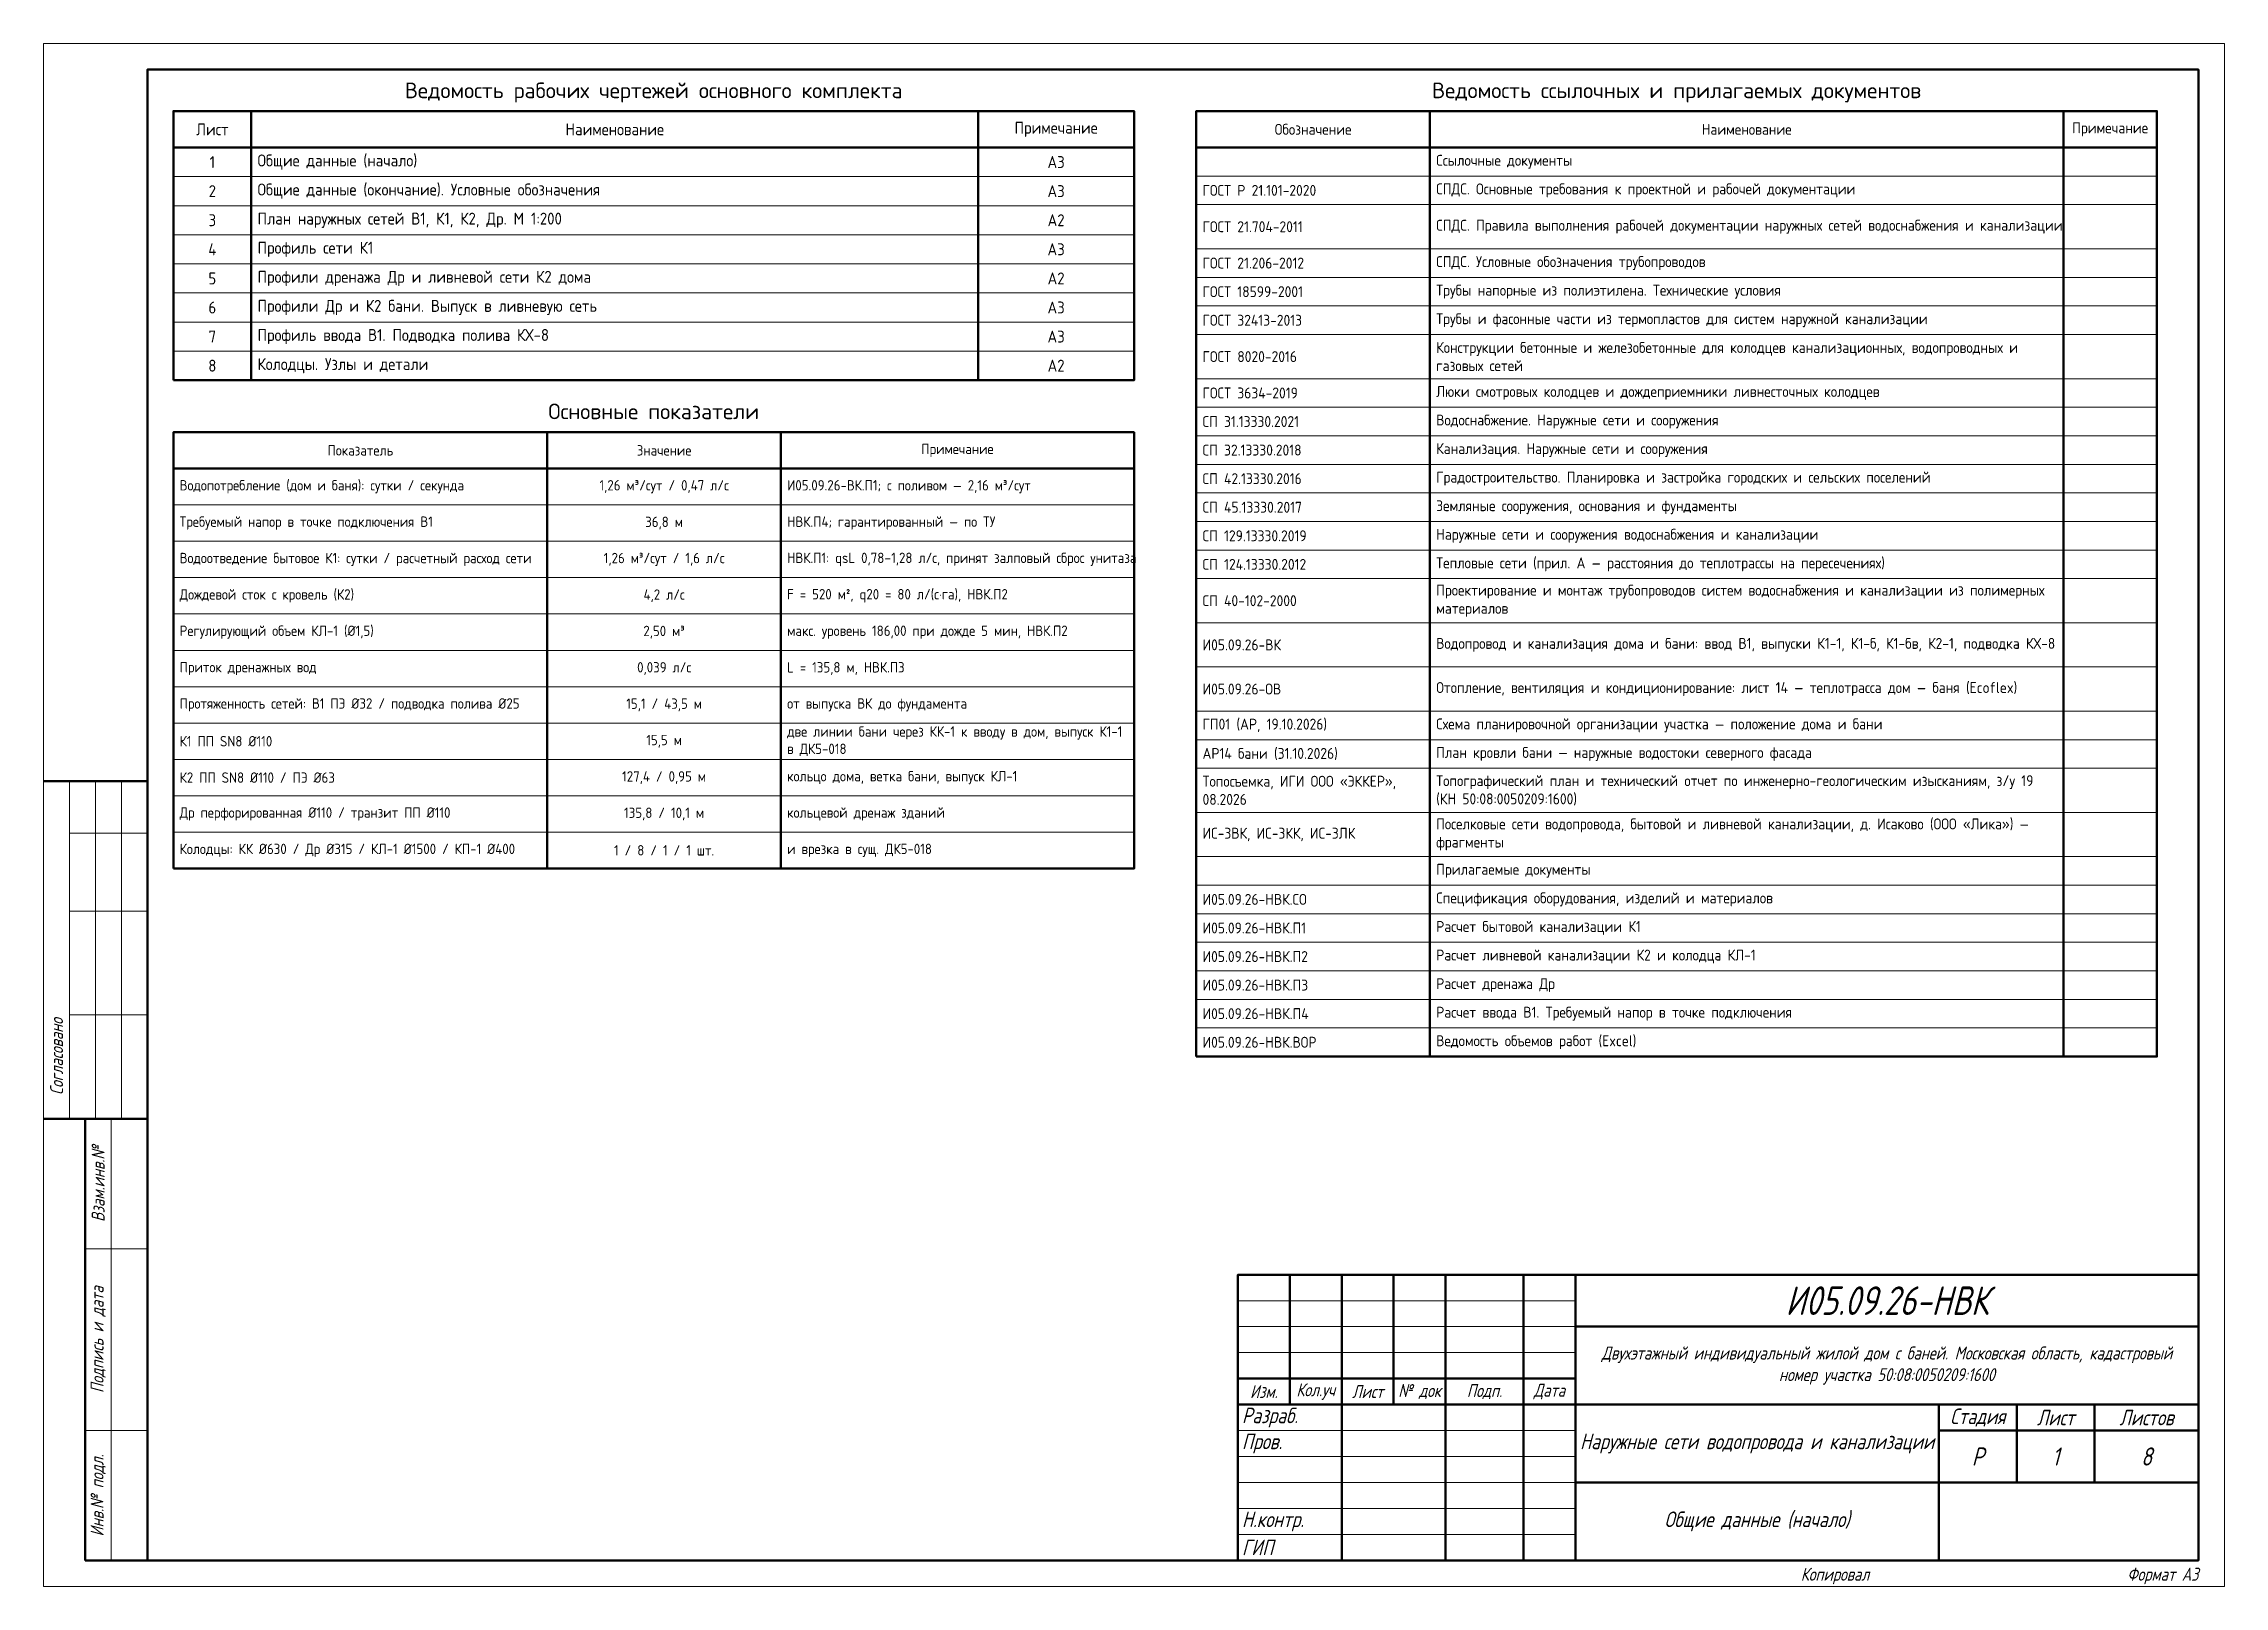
# Paper-space layout 'Лист' of a CAD drawing. Header units: millimetres. Extents: x 0 to 420, y 0 to 297.
import ezdxf
from ezdxf.enums import TextEntityAlignment as Align

# ---------------------------------------------------------------- set-up
doc = ezdxf.new("R2010")
doc.units = ezdxf.units.MM
for name, color, linetype, lineweight in [('Рамка', 7, 'Continuous', 50), ('Таблицы', 7, 'Continuous', 18), ('Текст', 7, 'Continuous', 18), ('Тонкие', 8, 'Continuous', 13)]:
    doc.layers.add(name, color=color, linetype=linetype, lineweight=lineweight)
doc.styles.add('GOST', font='isocpeur.ttf', dxfattribs={"width": 0.9})
doc.styles.add('GOST_I', font='isocpeur.ttf', dxfattribs={"width": 0.8})

psp = doc.layouts.new('Лист')

# ---------------------------------------------------------------- linework, layer by layer
at = {"layer": 'Рамка', "lineweight": 50}
for points in [[(20, 5), (415, 5), (415, 292), (20, 292)], [(230, 5), (415, 5), (415, 60), (230, 60)]]:
    psp.add_lwpolyline(points, close=True, dxfattribs=at)
at = {"layer": 'Таблицы', "lineweight": 50}
for p, q in [((40, 284), (40, 232.2)), ((180, 284), (180, 232.2)), ((267, 284), (267, 102)), ((389, 284), (389, 102)), ((25, 277), (210, 277)), ((222, 277), (407, 277)), ((97, 222.2), (97, 138.2)), ((142, 222.2), (142, 138.2)), ((25, 215.2), (210, 215.2)), ((0, 155), (20, 155)), ((0, 90), (20, 90)), ((8, 5), (8, 90)), ((240, 35), (240, 60)), ((250, 5), (250, 60)), ((260, 35), (260, 60)), ((270, 5), (270, 60)), ((285, 5), (285, 60)), ((295, 5), (295, 60)), ((295, 50), (415, 50)), ((230, 40), (295, 40)), ((230, 35), (415, 35)), ((365, 5), (365, 35)), ((380, 20), (380, 35)), ((395, 20), (395, 35)), ((365, 30), (415, 30)), ((295, 20), (415, 20)), ((8, 5), (20, 5))]:
    psp.add_line(p, q, dxfattribs=at)
at = {"layer": 'Таблицы', "lineweight": 18}
for p, q in [((25, 271.4), (210, 271.4)), ((222, 271.5), (407, 271.5)), ((25, 265.8), (210, 265.8)), ((222, 266), (407, 266)), ((25, 260.2), (210, 260.2)), ((222, 257.5), (407, 257.5)), ((25, 254.6), (210, 254.6)), ((222, 252), (407, 252)), ((25, 249), (210, 249)), ((222, 246.5), (407, 246.5)), ((25, 243.4), (210, 243.4)), ((222, 241), (407, 241)), ((25, 237.8), (210, 237.8)), ((25, 232.2), (210, 232.2)), ((222, 232.5), (407, 232.5)), ((222, 227), (407, 227)), ((222, 221.5), (407, 221.5)), ((222, 216), (407, 216)), ((222, 210.5), (407, 210.5)), ((25, 208.2), (210, 208.2)), ((222, 205), (407, 205)), ((25, 201.2), (210, 201.2)), ((222, 199.5), (407, 199.5)), ((25, 194.2), (210, 194.2)), ((222, 194), (407, 194)), ((25, 187.2), (210, 187.2)), ((222, 185.5), (407, 185.5)), ((25, 180.2), (210, 180.2)), ((222, 177), (407, 177)), ((25, 173.2), (210, 173.2)), ((222, 168.5), (407, 168.5)), ((25, 166.2), (210, 166.2)), ((222, 163), (407, 163)), ((25, 159.2), (210, 159.2)), ((222, 157.5), (407, 157.5)), ((25, 152.2), (210, 152.2)), ((222, 149), (407, 149)), ((25, 145.2), (210, 145.2)), ((222, 140.5), (407, 140.5)), ((25, 138.2), (210, 138.2)), ((222, 135), (407, 135)), ((222, 129.5), (407, 129.5)), ((222, 124), (407, 124)), ((222, 118.5), (407, 118.5)), ((222, 113), (407, 113)), ((222, 107.5), (407, 107.5)), ((222, 102), (407, 102)), ((230, 55), (295, 55)), ((230, 50), (295, 50)), ((230, 45), (295, 45)), ((230, 30), (295, 30)), ((230, 25), (295, 25)), ((230, 20), (295, 20)), ((230, 15), (295, 15)), ((230, 10), (295, 10))]:
    psp.add_line(p, q, dxfattribs=at)
at = {"layer": 'Таблицы'}
for p, q in [((5, 90), (5, 155)), ((10, 90), (10, 155)), ((15, 90), (15, 155)), ((5, 145), (20, 145)), ((5, 130), (20, 130)), ((5, 110), (20, 110)), ((13, 5), (13, 90)), ((8, 65), (20, 65)), ((8, 30), (20, 30))]:
    psp.add_line(p, q, dxfattribs=at)
at = {"layer": 'Таблицы', "lineweight": 50}
for points in [[(25, 232.2), (210, 232.2), (210, 284), (25, 284)], [(222, 102), (407, 102), (407, 284), (222, 284)], [(25, 138.2), (210, 138.2), (210, 222.2), (25, 222.2)]]:
    psp.add_lwpolyline(points, close=True, dxfattribs=at)
at = {"layer": 'Тонкие'}
psp.add_lwpolyline([(0, 0), (420, 0), (420, 297), (0, 297)], close=True, dxfattribs=at)

# ---------------------------------------------------------------- texts
at = {"layer": 'Текст', "style": 'GOST'}
for s, p in [('Ведомость рабочих чертежей основного комплекта', (117.5, 288)), ('Ведомость ссылочных и прилагаемых документов', (314.5, 288)), ('Основные показатели', (117.5, 226.2))]:
    psp.add_text(s, height=3, dxfattribs=at).set_placement(p, align=Align.MIDDLE_CENTER)
at = {"layer": 'Текст'}
for s, insert, char_height, width, attachment_point, style in [('Лист', (32.5, 280.5), 2.3, 13, 5, 'GOST'), ('Наименование', (110, 280.5), 2.3, 138, 5, 'GOST'), ('Примечание', (195, 280.5), 2.3, 28, 5, 'GOST'), ('Обозначение', (244.5, 280.5), 2.1, 43, 5, 'GOST'), ('Наименование', (328, 280.5), 2.1, 120, 5, 'GOST'), ('Примечание', (398, 280.5), 2.1, 16, 5, 'GOST'), ('1', (32.5, 274.2), 2.3, 13, 5, 'GOST'), ('Общие данные (начало)', (41.2, 274.2), 2.3, 137.6, 4, 'GOST'), ('А3', (195, 274.2), 2.3, 28, 5, 'GOST'), ('Ссылочные документы', (268.2, 274.25), 2.1, 119.6, 4, 'GOST'), ('2', (32.5, 268.6), 2.3, 13, 5, 'GOST'), ('Общие данные (окончание). Условные обозначения', (41.2, 268.6), 2.3, 137.6, 4, 'GOST'), ('А3', (195, 268.6), 2.3, 28, 5, 'GOST'), ('ГОСТ Р 21.101-2020', (223.2, 268.75), 2.1, 42.6, 4, 'GOST'), ('СПДС. Основные требования к проектной и рабочей документации', (268.2, 268.75), 2.1, 119.6, 4, 'GOST'), ('3', (32.5, 263), 2.3, 13, 5, 'GOST'), ('План наружных сетей В1, К1, К2, Др. М 1:200', (41.2, 263), 2.3, 137.6, 4, 'GOST'), ('А2', (195, 263), 2.3, 28, 5, 'GOST'), ('ГОСТ 21.704-2011', (223.2, 261.75), 2.1, 42.6, 4, 'GOST'), ('СПДС. Правила выполнения рабочей документации наружных сетей водоснабжения и канализации', (268.2, 261.75), 2.1, 119.6, 4, 'GOST'), ('4', (32.5, 257.4), 2.3, 13, 5, 'GOST'), ('Профиль сети К1', (41.2, 257.4), 2.3, 137.6, 4, 'GOST'), ('А3', (195, 257.4), 2.3, 28, 5, 'GOST'), ('5', (32.5, 251.8), 2.3, 13, 5, 'GOST'), ('Профили дренажа Др и ливневой сети К2 дома', (41.2, 251.8), 2.3, 137.6, 4, 'GOST'), ('А2', (195, 251.8), 2.3, 28, 5, 'GOST'), ('ГОСТ 21.206-2012', (223.2, 254.75), 2.1, 42.6, 4, 'GOST'), ('СПДС. Условные обозначения трубопроводов', (268.2, 254.75), 2.1, 119.6, 4, 'GOST'), ('ГОСТ 18599-2001', (223.2, 249.25), 2.1, 42.6, 4, 'GOST'), ('Трубы напорные из полиэтилена. Технические условия', (268.2, 249.25), 2.1, 119.6, 4, 'GOST'), ('6', (32.5, 246.2), 2.3, 13, 5, 'GOST'), ('Профили Др и К2 бани. Выпуск в ливневую сеть', (41.2, 246.2), 2.3, 137.6, 4, 'GOST'), ('А3', (195, 246.2), 2.3, 28, 5, 'GOST'), ('ГОСТ 32413-2013', (223.2, 243.75), 2.1, 42.6, 4, 'GOST'), ('Трубы и фасонные части из термопластов для систем наружной канализации', (268.2, 243.75), 2.1, 119.6, 4, 'GOST'), ('7', (32.5, 240.6), 2.3, 13, 5, 'GOST'), ('Профиль ввода В1. Подводка полива КХ-8', (41.2, 240.6), 2.3, 137.6, 4, 'GOST'), ('А3', (195, 240.6), 2.3, 28, 5, 'GOST'), ('Конструкции бетонные и железобетонные для колодцев канализационных, водопроводных и газовых сетей', (268.2, 236.75), 2.1, 119.6, 4, 'GOST'), ('8', (32.5, 235), 2.3, 13, 5, 'GOST'), ('Колодцы. Узлы и детали', (41.2, 235), 2.3, 137.6, 4, 'GOST'), ('А2', (195, 235), 2.3, 28, 5, 'GOST'), ('ГОСТ 8020-2016', (223.2, 236.75), 2.1, 42.6, 4, 'GOST'), ('Люки смотровых колодцев и дождеприемники ливнесточных колодцев', (268.2, 229.75), 2.1, 119.6, 4, 'GOST'), ('ГОСТ 3634-2019', (223.2, 229.75), 2.1, 42.6, 4, 'GOST'), ('СП 31.13330.2021', (223.2, 224.25), 2.1, 42.6, 4, 'GOST'), ('Водоснабжение. Наружные сети и сооружения', (268.2, 224.25), 2.1, 119.6, 4, 'GOST'), ('Показатель', (61, 218.7), 2, 70, 5, 'GOST'), ('Значение', (119.5, 218.7), 2, 43, 5, 'GOST'), ('Примечание', (176, 218.7), 2, 66, 5, 'GOST'), ('СП 32.13330.2018', (223.2, 218.75), 2.1, 42.6, 4, 'GOST'), ('Канализация. Наружные сети и сооружения', (268.2, 218.75), 2.1, 119.6, 4, 'GOST'), ('СП 42.13330.2016', (223.2, 213.25), 2.1, 42.6, 4, 'GOST'), ('Градостроительство. Планировка и застройка городских и сельских поселений', (268.2, 213.25), 2.1, 119.6, 4, 'GOST'), ('Водопотребление (дом и баня): сутки / секунда', (26.2, 211.7), 2, 69.6, 4, 'GOST'), ('1,26 м³/сут / 0,47 л/с', (119.5, 211.7), 2, 43, 5, 'GOST'), ('И05.09.26-ВК.П1; с поливом — 2,16 м³/сут', (143.2, 211.7), 2, 65.6, 4, 'GOST'), ('Требуемый напор в точке подключения В1', (26.2, 204.7), 2, 69.6, 4, 'GOST'), ('36,8 м', (119.5, 204.7), 2, 43, 5, 'GOST'), ('НВК.П4; гарантированный — по ТУ', (143.2, 204.7), 2, 65.6, 4, 'GOST'), ('СП 45.13330.2017', (223.2, 207.75), 2.1, 42.6, 4, 'GOST'), ('Земляные сооружения, основания и фундаменты', (268.2, 207.75), 2.1, 119.6, 4, 'GOST'), ('СП 129.13330.2019', (223.2, 202.25), 2.1, 42.6, 4, 'GOST'), ('Наружные сети и сооружения водоснабжения и канализации', (268.2, 202.25), 2.1, 119.6, 4, 'GOST'), ('Водоотведение бытовое К1: сутки / расчетный расход сети', (26.2, 197.7), 2, 69.6, 4, 'GOST'), ('1,26 м³/сут / 1,6 л/с', (119.5, 197.7), 2, 43, 5, 'GOST'), ('НВК.П1: qsL 0,78–1,28 л/с, принят залповый сброс унитаза', (143.2, 197.7), 2, 65.6, 4, 'GOST'), ('СП 124.13330.2012', (223.2, 196.75), 2.1, 42.6, 4, 'GOST'), ('Тепловые сети (прил. А — расстояния до теплотрассы на пересечениях)', (268.2, 196.75), 2.1, 119.6, 4, 'GOST'), ('Дождевой сток с кровель (К2)', (26.2, 190.7), 2, 69.6, 4, 'GOST'), ('4,2 л/с', (119.5, 190.7), 2, 43, 5, 'GOST'), ('F = 520 м², q20 = 80 л/(с·га), НВК.П2', (143.2, 190.7), 2, 65.6, 4, 'GOST'), ('СП 40-102-2000', (223.2, 189.75), 2.1, 42.6, 4, 'GOST'), ('Проектирование и монтаж трубопроводов систем водоснабжения и канализации из полимерных материалов', (268.2, 189.75), 2.1, 119.6, 4, 'GOST'), ('Регулирующий объем КЛ-1 (Ø1,5)', (26.2, 183.7), 2, 69.6, 4, 'GOST'), ('2,50 м³', (119.5, 183.7), 2, 43, 5, 'GOST'), ('макс. уровень 186,00 при дожде 5 мин, НВК.П2', (143.2, 183.7), 2, 65.6, 4, 'GOST'), ('И05.09.26-ВК', (223.2, 181.25), 2.1, 42.6, 4, 'GOST'), ('Водопровод и канализация дома и бани: ввод В1, выпуски К1-1, К1-б, К1-бв, К2-1, подводка КХ-8', (268.2, 181.25), 2.1, 119.6, 4, 'GOST'), ('Приток дренажных вод', (26.2, 176.7), 2, 69.6, 4, 'GOST'), ('0,039 л/с', (119.5, 176.7), 2, 43, 5, 'GOST'), ('L = 135,8 м, НВК.П3', (143.2, 176.7), 2, 65.6, 4, 'GOST'), ('И05.09.26-ОВ', (223.2, 172.75), 2.1, 42.6, 4, 'GOST'), ('Отопление, вентиляция и кондиционирование: лист 14 — теплотрасса дом — баня (Ecoflex)', (268.2, 172.75), 2.1, 119.6, 4, 'GOST'), ('Протяженность сетей: В1 ПЭ Ø32 / подводка полива Ø25', (26.2, 169.7), 2, 69.6, 4, 'GOST'), ('15,1 / 43,5 м', (119.5, 169.7), 2, 43, 5, 'GOST'), ('от выпуска ВК до фундамента', (143.2, 169.7), 2, 65.6, 4, 'GOST'), ('15,5 м', (119.5, 162.7), 2, 43, 5, 'GOST'), ('две линии бани через КК-1 к вводу в дом, выпуск К1-1 в ДК5-018', (143.2, 162.7), 2, 65.6, 4, 'GOST'), ('ГП01 (АР, 19.10.2026)', (223.2, 165.75), 2.1, 42.6, 4, 'GOST'), ('Схема планировочной организации участка — положение дома и бани', (268.2, 165.75), 2.1, 119.6, 4, 'GOST'), ('К1 ПП SN8 Ø110', (26.2, 162.7), 2, 69.6, 4, 'GOST'), ('АР14 бани (31.10.2026)', (223.2, 160.25), 2.1, 42.6, 4, 'GOST'), ('План кровли бани — наружные водостоки северного фасада', (268.2, 160.25), 2.1, 119.6, 4, 'GOST'), ('К2 ПП SN8 Ø110 / ПЭ Ø63', (26.2, 155.7), 2, 69.6, 4, 'GOST'), ('127,4 / 0,95 м', (119.5, 155.7), 2, 43, 5, 'GOST'), ('кольцо дома, ветка бани, выпуск КЛ-1', (143.2, 155.7), 2, 65.6, 4, 'GOST'), ('Топосъемка, ИГИ ООО «ЭККЕР», 08.2026', (223.2, 153.25), 2.1, 42.6, 4, 'GOST'), ('Топографический план и технический отчет по инженерно-геологическим изысканиям, з/у 19 (КН 50:08:0050209:1600)', (268.2, 153.25), 2.1, 119.6, 4, 'GOST'), ('Др перфорированная Ø110 / транзит ПП Ø110', (26.2, 148.7), 2, 69.6, 4, 'GOST'), ('135,8 / 10,1 м', (119.5, 148.7), 2, 43, 5, 'GOST'), ('кольцевой дренаж зданий', (143.2, 148.7), 2, 65.6, 4, 'GOST'), ('Поселковые сети водопровода, бытовой и ливневой канализации, д. Исаково (ООО «Лика») — фрагменты', (268.2, 144.75), 2.1, 119.6, 4, 'GOST'), ('Колодцы: КК Ø630 / Др Ø315 / КЛ-1 Ø1500 / КП-1 Ø400', (26.2, 141.7), 2, 69.6, 4, 'GOST'), ('и врезка в сущ. ДК5-018', (143.2, 141.7), 2, 65.6, 4, 'GOST'), ('ИС-3ВК, ИС-3КК, ИС-3ЛК', (223.2, 144.75), 2.1, 42.6, 4, 'GOST'), ('1 / 8 / 1 / 1 шт.', (119.5, 141.7), 2, 43, 5, 'GOST'), ('Прилагаемые документы', (268.2, 137.75), 2.1, 119.6, 4, 'GOST'), ('И05.09.26-НВК.СО', (223.2, 132.25), 2.1, 42.6, 4, 'GOST'), ('Спецификация оборудования, изделий и материалов', (268.2, 132.25), 2.1, 119.6, 4, 'GOST'), ('И05.09.26-НВК.П1', (223.2, 126.75), 2.1, 42.6, 4, 'GOST'), ('Расчет бытовой канализации К1', (268.2, 126.75), 2.1, 119.6, 4, 'GOST'), ('И05.09.26-НВК.П2', (223.2, 121.25), 2.1, 42.6, 4, 'GOST'), ('Расчет ливневой канализации К2 и колодца КЛ-1', (268.2, 121.25), 2.1, 119.6, 4, 'GOST'), ('И05.09.26-НВК.П3', (223.2, 115.75), 2.1, 42.6, 4, 'GOST'), ('Расчет дренажа Др', (268.2, 115.75), 2.1, 119.6, 4, 'GOST'), ('И05.09.26-НВК.П4', (223.2, 110.25), 2.1, 42.6, 4, 'GOST'), ('Расчет ввода В1. Требуемый напор в точке подключения', (268.2, 110.25), 2.1, 119.6, 4, 'GOST'), ('И05.09.26-НВК.ВОР', (223.2, 104.75), 2.1, 42.6, 4, 'GOST'), ('Ведомость объемов работ (Excel)', (268.2, 104.75), 2.1, 119.6, 4, 'GOST'), ('{\\W0.8;\\Q15;Двухэтажный индивидуальный жилой дом с баней. Московская область, кадастровый номер участка 50:08:0050209:1600}', (355, 42.5), 2.5, 116, 5, 'GOST_I'), ('{\\W0.8;\\Q15;Наружные сети водопровода и канализации}', (330, 27.5), 3, 66, 5, 'GOST_I'), ('{\\W0.8;\\Q15;Общие данные (начало)}', (330, 12.5), 3, 66, 5, 'GOST_I')]:
    psp.add_mtext(s, dxfattribs=dict(at, insert=insert, char_height=char_height, width=width, attachment_point=attachment_point, style=style))
at = {"layer": 'Текст', "char_height": 2.5, "attachment_point": 5, "rotation": 90, "style": 'GOST_I'}
for s, insert in [('{\\W0.8;\\Q15;Согласовано}', (2.5, 102)), ('{\\W0.8;\\Q15;Взам.инв.№}', (10.5, 77.5)), ('{\\W0.8;\\Q15;Подпись и дата}', (10.5, 47.5)), ('{\\W0.8;\\Q15;Инв.№ подл.}', (10.5, 17.5))]:
    psp.add_mtext(s, dxfattribs=dict(at, insert=insert))
at = {"layer": 'Текст', "style": 'GOST_I'}
for s, insert, char_height, attachment_point in [('{\\W0.8;\\Q15;И05.09.26-НВК}', (355, 55), 5.5, 5), ('{\\W0.8;\\Q15;Изм.}', (235, 37.5), 2.5, 5), ('{\\W0.8;\\Q15;Кол.уч}', (245, 37.5), 2.5, 5), ('{\\W0.8;\\Q15;Лист}', (255, 37.5), 2.5, 5), ('{\\W0.8;\\Q15;№ док}', (265, 37.5), 2.5, 5), ('{\\W0.8;\\Q15;Подп.}', (277.5, 37.5), 2.5, 5), ('{\\W0.8;\\Q15;Дата}', (290, 37.5), 2.5, 5), ('{\\W0.8;\\Q15;Разраб.}', (230.8, 32.5), 3, 4), ('{\\W0.8;\\Q15;Стадия}', (372.5, 32.5), 3, 5), ('{\\W0.8;\\Q15;Лист}', (387.5, 32.5), 3, 5), ('{\\W0.8;\\Q15;Листов}', (405, 32.5), 3, 5), ('{\\W0.8;\\Q15;Пров.}', (230.8, 27.5), 3, 4), ('{\\W0.8;\\Q15;}', (250.8, 32.5), 3, 4), ('{\\W0.8;\\Q15;}', (285.6, 32.5), 3, 4), ('{\\W0.8;\\Q15;}', (250.8, 27.5), 3, 4), ('{\\W0.8;\\Q15;}', (285.6, 27.5), 3, 4), ('{\\W0.8;\\Q15;Р}', (372.5, 25), 3.5, 5), ('{\\W0.8;\\Q15;1}', (387.5, 25), 3.5, 5), ('{\\W0.8;\\Q15;8}', (405, 25), 3.5, 5), ('{\\W0.8;\\Q15;Н.контр.}', (230.8, 12.5), 3, 4), ('{\\W0.8;\\Q15;ГИП}', (230.8, 7.5), 3, 4), ('{\\W0.8;\\Q15;}', (250.8, 12.5), 3, 4), ('{\\W0.8;\\Q15;}', (285.6, 12.5), 3, 4), ('{\\W0.8;\\Q15;}', (250.8, 7.5), 3, 4), ('{\\W0.8;\\Q15;}', (285.6, 7.5), 3, 4), ('{\\W0.8;\\Q15;Копировал}', (345, 2), 2.5, 5), ('{\\W0.8;\\Q15;Формат А3}', (415, 2), 2.5, 6)]:
    psp.add_mtext(s, dxfattribs=dict(at, insert=insert, char_height=char_height, attachment_point=attachment_point))

doc.saveas('drawing.dxf')
